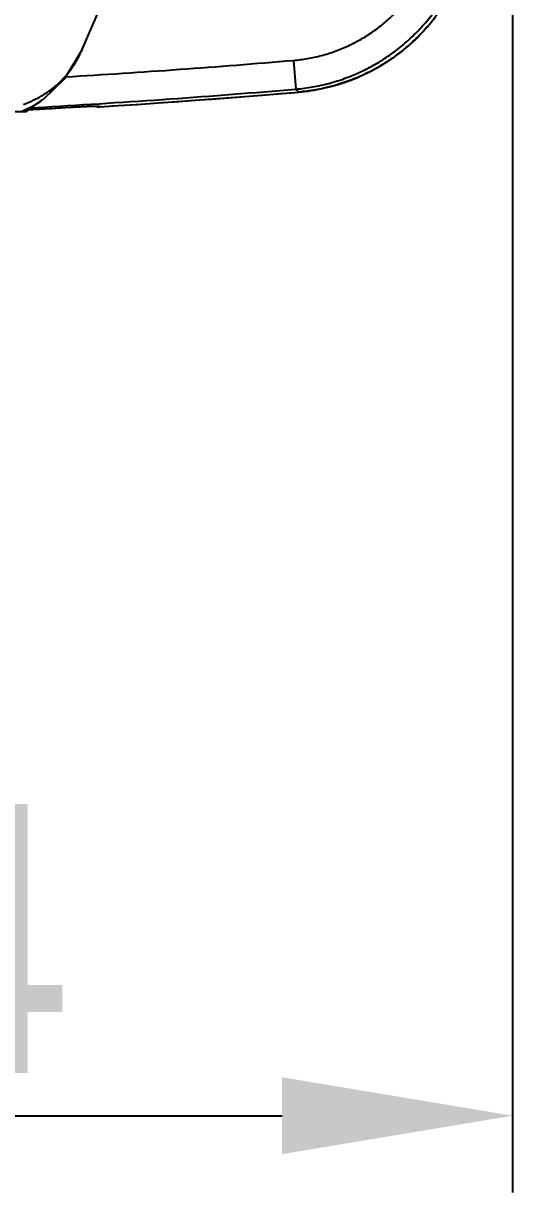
# Model space of a CAD drawing. Header units: millimetres. Extents: x 4086 to 8300, y 123 to 1549.
# Drawn here: x 7006.03 to 7018.76, y 427.85 to 458.27 of the extents above; entities that cross this region are included whole.
import ezdxf

# ---------------------------------------------------------------- set-up
doc = ezdxf.new("R2010")
doc.units = ezdxf.units.MM
doc.layers.add('外形图', color=7, linetype='Continuous')
doc.layers.add('尺寸标注', color=7, linetype='Continuous')
doc.styles.add('思源黑', font='SourceHanSansCN-Normal.ttf')
doc.dimstyles.new('尺寸标注_1_4比例', dxfattribs={"dimtxt": 7, "dimasz": 6, "dimexe": 2, "dimexo": 1.5, "dimgap": 1, "dimtad": 1, "dimdec": 1, "dimlfac": 4, "dimdsep": 46, "dimtxsty": '思源黑', "dimcen": 0.09, "dimadec": 0, "dimazin": 0, "dimtp": 0.01, "dimtm": 0.01, "dimtfac": 1, "dimtdec": 1, "dimtofl": 0, "dimtmove": 0, "dimatfit": 3, "dimfxl": 1, "dimtolj": 1, "dimarcsym": 0})

# ---------------------------------------------------------------- blocks, each defined once
blk = doc.blocks.new('*D976')
at = {"layer": 'Defpoints', "color": 0}
for p in [(6980.264, 500.226), (7018.764, 492.726), (7018.764, 429.852)]:
    blk.add_point(p, dxfattribs=at)
at = {"layer": '尺寸标注', "color": 0, "lineweight": -2}
for p, q in [((6980.264, 498.726), (6980.264, 427.852)), ((7018.764, 491.226), (7018.764, 427.852)), ((6986.264, 429.852), (7012.764, 429.852))]:
    blk.add_line(p, q, dxfattribs=at)
at = {"layer": '尺寸标注', "color": 0}
for points in [[(6986.264, 430.852), (6986.264, 428.852), (6980.264, 429.852)], [(7012.764, 428.852), (7012.764, 430.852), (7018.764, 429.852)]]:
    blk.add_solid(points, dxfattribs=at)
at = {"layer": '尺寸标注', "color": 0, "insert": (6999.514, 434.414), "char_height": 7, "attachment_point": 5, "style": '思源黑'}
blk.add_mtext('\\A1;154', dxfattribs=at)

msp = doc.modelspace()

# ---------------------------------------------------------------- linework, layer by layer
at = {"layer": '外形图'}
for p, q in [((7007.5646, 457.5883), (7007.5687, 457.5975)), ((7013.059, 457.3065), (7013.1223, 456.5595)), ((7013.1998, 456.4836), (7013.1223, 456.5595)), ((7006.1105, 455.9763), (7006.5504, 456.2951)), ((7006.5504, 456.2951), (7006.5569, 456.3)), ((6997.5237, 455.9763), (7006.1105, 455.9763)), ((7006.1781, 456.0253), (7006.2764, 456.0307)), ((7006.2512, 456.0756), (7006.5622, 456.0933)), ((7006.2764, 456.0307), (7006.768, 456.0588)), ((7006.5622, 456.0933), (7006.569, 456.0937)), ((7006.768, 456.0588), (7007.384, 456.0953)), ((7007.384, 456.0953), (7007.4596, 456.0994)), ((7007.4596, 456.0994), (7007.5413, 456.1037)), ((7007.5413, 456.1037), (7007.6105, 456.1071)), ((7007.6105, 456.1071), (7007.6761, 456.1101)), ((7007.6761, 456.1101), (7007.7362, 456.1127)), ((7007.7362, 456.1127), (7007.7841, 456.1145)), ((7007.7841, 456.1145), (7007.8218, 456.1158)), ((7007.8218, 456.1158), (7007.8561, 456.1168)), ((7007.8561, 456.1168), (7007.8808, 456.1174)), ((7007.8808, 456.1174), (7007.8983, 456.1177)), ((7007.8983, 456.1177), (7007.9139, 456.118)), ((7007.9139, 456.118), (7007.9243, 456.1181)), ((7007.9243, 456.1181), (7007.9336, 456.1181)), ((7007.9336, 456.1181), (7007.9416, 456.1181)), ((7007.9416, 456.1181), (7007.9482, 456.1181)), ((7007.9482, 456.1181), (7007.9517, 456.118)), ((7007.9517, 456.118), (7007.9546, 456.118)), ((7007.9546, 456.118), (7007.9571, 456.1179)), ((7007.9571, 456.1179), (7007.959, 456.1179)), ((7007.959, 456.1179), (7007.9606, 456.1178)), ((7007.9606, 456.1178), (7007.9617, 456.1178)), ((7007.9617, 456.1178), (7007.9624, 456.1178)), ((7008.0098, 456.1153), (7008.0267, 456.0995))]:
    msp.add_line(p, q, dxfattribs=at)
for points in [[(7007.5646, 457.5883), (7008.7625, 460.3639), (7009.6038, 462.4561)], [(7013.1998, 456.4835), (7013.2399, 456.4871), (7013.2802, 456.491), (7013.3205, 456.4952), (7013.3607, 456.4998), (7013.4009, 456.5047), (7013.4411, 456.5099), (7013.4812, 456.5155), (7013.5213, 456.5213), (7013.5614, 456.5275), (7013.6014, 456.5341), (7013.6413, 456.5409), (7013.6811, 456.5481), (7013.7209, 456.5556), (7013.7606, 456.5634), (7013.8003, 456.5715), (7013.8399, 456.5799), (7013.8794, 456.5887), (7013.9188, 456.5978), (7013.9582, 456.6072), (7013.9975, 456.617), (7014.0368, 456.627), (7014.0759, 456.6374), (7014.115, 456.6481), (7014.1539, 456.6591), (7014.1928, 456.6704), (7014.2316, 456.682), (7014.2703, 456.6939), (7014.3089, 456.7062), (7014.3474, 456.7188), (7014.3858, 456.7316), (7014.424, 456.7448), (7014.4622, 456.7583), (7014.5003, 456.7721), (7014.5382, 456.7863), (7014.576, 456.8007), (7014.6137, 456.8154), (7014.6513, 456.8304), (7014.6888, 456.8458), (7014.7262, 456.8614), (7014.7634, 456.8773), (7014.8005, 456.8936), (7014.8374, 456.9101), (7014.8742, 456.927), (7014.9109, 456.9441), (7014.9475, 456.9615), (7014.9838, 456.9793), (7015.0201, 456.9973), (7015.0562, 457.0156), (7015.0921, 457.0342), (7015.1279, 457.0531), (7015.1636, 457.0723), (7015.1991, 457.0918), (7015.2344, 457.1116), (7015.2696, 457.1316), (7015.3046, 457.1519), (7015.3395, 457.1726), (7015.3741, 457.1934), (7015.4086, 457.2146), (7015.4429, 457.2361), (7015.4771, 457.2578), (7015.511, 457.2798), (7015.5448, 457.3021), (7015.5785, 457.3246), (7015.6119, 457.3475), (7015.6452, 457.3706), (7015.6782, 457.3939), (7015.7111, 457.4176), (7015.7438, 457.4415), (7015.7763, 457.4656), (7015.8085, 457.4901), (7015.8406, 457.5147), (7015.8725, 457.5397), (7015.9041, 457.5649), (7015.9356, 457.5903), (7015.9669, 457.616), (7015.9979, 457.642), (7016.0288, 457.6682), (7016.0594, 457.6947), (7016.0898, 457.7214), (7016.1201, 457.7484), (7016.15, 457.7756), (7016.1798, 457.803), (7016.2093, 457.8307), (7016.2386, 457.8586), (7016.2677, 457.8867), (7016.2965, 457.9151), (7016.3252, 457.9437), (7016.3535, 457.9726), (7016.3817, 458.0017), (7016.4096, 458.031), (7016.4373, 458.0605), (7016.4648, 458.0903), (7016.492, 458.1203), (7016.5189, 458.1505), (7016.5456, 458.1809), (7016.5721, 458.2115), (7016.5983, 458.2424), (7016.6243, 458.2734)], [(7006.557, 456.3), (7007.1118, 456.8375), (7007.5686, 457.5973)], [(7008.0267, 456.0994), (7008.4966, 456.1297), (7008.9668, 456.1609), (7009.437, 456.1931), (7009.9073, 456.2261), (7010.3776, 456.2601), (7010.8479, 456.2951), (7011.3183, 456.3309), (7011.7887, 456.3677), (7012.2591, 456.4054), (7012.7295, 456.444), (7013.1998, 456.4835)], [(7007.9624, 456.1178), (7007.9628, 456.1178), (7007.9628, 456.1178)]]:
    msp.add_lwpolyline(points, dxfattribs=at)
for centre, radius, start, end in [((6992.6792, 697.8443), 241.3996, 273.433872, 274.842868), ((7005.2559, 458.5248), 2.4823, 310.36366, 321.48647), ((6992.6871, 697.7237), 242.0285, 273.288094, 274.843413), ((7005.3188, 458.4536), 2.3873, 305.28157, 310.32044), ((7004.8043, 459.4286), 3.4913, 290.59974, 295.13692), ((7005.0534, 458.8975), 2.9047, 295.13922, 300.03668), ((7005.2511, 458.5537), 2.5081, 300.059, 305.22518), ((6992.6589, 698.1044), 242.4924, 273.63351, 274.859189), ((6992.7168, 697.2321), 241.5821, 273.195377, 273.451115), ((7008.0108, 456.3489), 0.25, 247.45714, 273.63287), ((7008.0107, 456.3488), 0.2498, 247.59657, 273.67139), ((7007.9938, 456.3647), 0.2499, 261.17838, 273.6657)]:
    msp.add_arc(centre, radius, start, end, dxfattribs=at)
for points, knots in [([(7013.059, 457.3065), (7013.1826, 457.317), (7013.429, 457.3488), (7013.7323, 457.4153), (7013.9707, 457.4843), (7014.2058, 457.5636), (7014.4356, 457.6583), (7014.6583, 457.7678), (7014.876, 457.8869), (7015.138, 458.0535), (7015.4338, 458.2801), (7015.7085, 458.5318), (7015.9602, 458.8065), (7016.1868, 459.1023), (7016.3867, 459.4167), (7016.5583, 459.7474), (7016.6767, 460.0344), (7016.756, 460.2696), (7016.825, 460.508), (7016.8914, 460.8113), (7016.9233, 461.0577), (7016.9338, 461.1813)], [0, 0, 0, 0, 0.0624972, 0.1249945, 0.1562505, 0.1875066, 0.2500038, 0.2812599, 0.312516, 0.3750132, 0.4375103, 0.5000075, 0.5625047, 0.6250018, 0.6874991, 0.7499962, 0.8124934, 0.8437495, 0.8750055, 0.9375028, 1, 1, 1, 1]), ([(7013.1223, 456.5595), (7013.2677, 456.5718), (7013.4852, 456.5999), (7013.7716, 456.6562), (7014.0554, 456.725), (7014.404, 456.8342), (7014.7417, 456.9734), (7015.0037, 457.1022), (7015.2598, 457.2424), (7015.5681, 457.4384), (7015.916, 457.705), (7016.2392, 458.0011), (7016.5353, 458.3243), (7016.8019, 458.6722), (7016.9979, 458.9805), (7017.1381, 459.2366), (7017.2669, 459.4986), (7017.4061, 459.8363), (7017.5153, 460.1849), (7017.5841, 460.4687), (7017.6404, 460.7551), (7017.6685, 460.9726), (7017.6808, 461.118)], [0, 0, 0, 0, 0.0624961, 0.0937516, 0.1250072, 0.1875034, 0.2499997, 0.2812553, 0.3125109, 0.3750073, 0.4375036, 0.5, 0.5624964, 0.6249927, 0.6874891, 0.7187447, 0.7500003, 0.8124966, 0.8749928, 0.9062484, 0.9375039, 1, 1, 1, 1]), ([(7017.7567, 461.0405), (7017.7444, 460.8952), (7017.7163, 460.6778), (7017.6599, 460.3915), (7017.5911, 460.1079), (7017.4819, 459.7594), (7017.3426, 459.4218), (7017.2139, 459.16), (7017.0738, 458.9039), (7016.8778, 458.5958), (7016.6113, 458.2481), (7016.3153, 457.925), (7015.9922, 457.629), (7015.6445, 457.3625), (7015.3364, 457.1665), (7015.0803, 457.0264), (7014.8184, 456.8977), (7014.4809, 456.7584), (7014.1324, 456.6492), (7013.8488, 456.5804), (7013.5625, 456.524), (7013.3451, 456.4959), (7013.1998, 456.4836)], [0, 0, 0, 0, 0.0624962, 0.0937519, 0.1250075, 0.1875037, 0.25, 0.2812556, 0.3125112, 0.3750075, 0.4375037, 0.5, 0.5624963, 0.6249925, 0.6874888, 0.7187444, 0.75, 0.8124963, 0.8749925, 0.9062481, 0.9375038, 1, 1, 1, 1]), ([(7007.1982, 456.9791), (7007.231, 457.0202), (7007.3731, 457.2104), (7007.4886, 457.42), (7007.5646, 457.5883)], [0, 0, 0, 0, 0.221585, 1, 1, 1, 1]), ([(7007.2593, 456.088), (7007.3072, 456.0909), (7007.3786, 456.0951), (7007.4727, 456.1002), (7007.5408, 456.1038), (7007.6063, 456.107), (7007.6686, 456.1099), (7007.727, 456.1125), (7007.7812, 456.1146), (7007.8305, 456.1163), (7007.8745, 456.1176), (7007.9076, 456.1183), (7007.9311, 456.1186), (7007.9465, 456.1187), (7007.9602, 456.1187), (7007.9723, 456.1186), (7007.9827, 456.1184), (7007.9914, 456.118), (7007.9985, 456.1175), (7008.0033, 456.117), (7008.0062, 456.1166), (7008.0078, 456.1162), (7008.009, 456.1158), (7008.0096, 456.1155), (7008.0098, 456.1153)], [0, 0, 0, 0, 0.191694, 0.2853373, 0.376335, 0.4638374, 0.5470468, 0.6251715, 0.6974727, 0.7633099, 0.8220523, 0.8731189, 0.8956275, 0.9160467, 0.9343237, 0.9504086, 0.9642735, 0.9759055, 0.9852918, 0.9924217, 0.9951406, 0.997299, 0.9989078, 1, 1, 1, 1])]:
    msp.add_open_spline(points, degree=3, knots=knots, dxfattribs=at)
msp.add_open_spline([(7005.9768, 455.9763), (7006.1787, 456.0604), (7006.3746, 456.1649), (7006.5504, 456.2951)], degree=3, dxfattribs=at)

# ---------------------------------------------------------------- dimensions: what is measured, and where the dimension line sits
at = {"layer": '尺寸标注'}
dim = msp.add_linear_dim(base=(7018.764, 429.8521), p1=(6980.264, 500.2263), p2=(7018.764, 492.7263), dimstyle='尺寸标注_1_4比例', dxfattribs=at)
dim.commit()
dim.dimension.update_dxf_attribs({"geometry": '*D976', "text_midpoint": (6999.514, 434.4143)})

doc.saveas('drawing.dxf')
